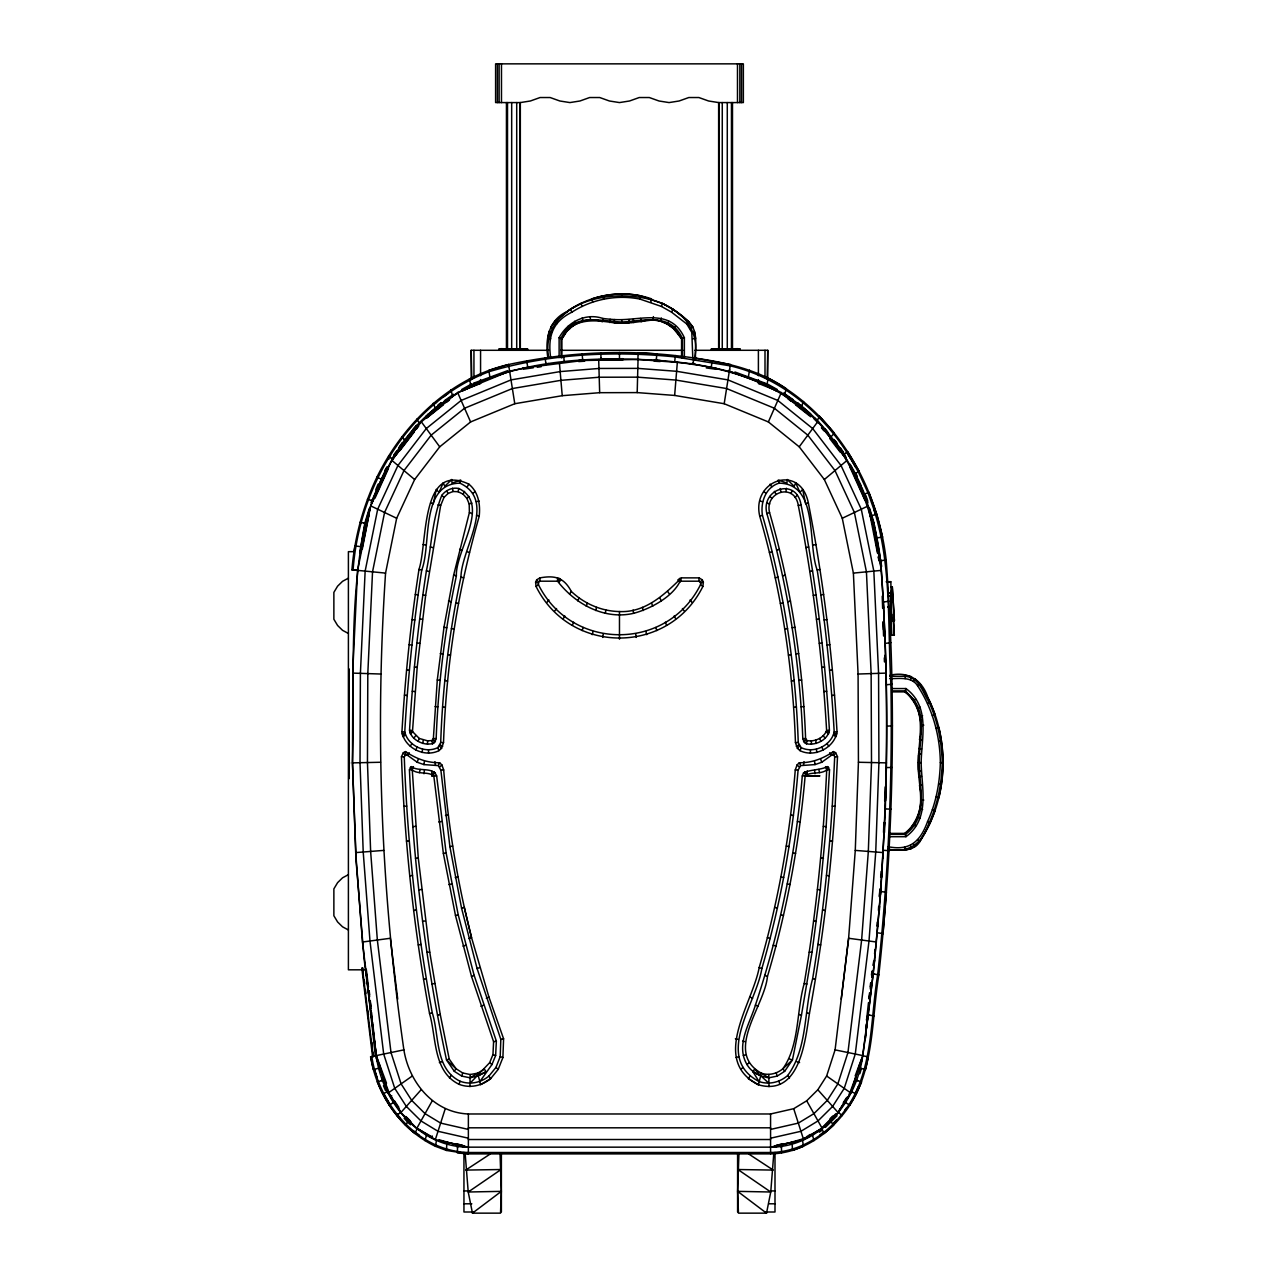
<?xml version="1.0" encoding="UTF-8"?>
<svg xmlns="http://www.w3.org/2000/svg" width="1277" height="1277" viewBox="0 0 1277 1277"><rect width="100%" height="100%" fill="white"/><g stroke="black" fill="none" stroke-linecap="round" stroke-linejoin="round"><path stroke-width="1.5" d="M682.397 357.799L682.413 338.421C670.393 312.083 643.959 321.086 621.739 322.012C599.488 321.07 573.118 312.131 561.002 338.405L561.082 357.799M385.558 573.102C374.879 732.136 381.105 892.128 403.883 1049.87C409.055 1082.353 433.669 1112.682 468.372 1113.975L770.574 1113.975L793.703 1108.691L806.697 1100.806L817.839 1089.76L826.634 1076L835.078 1049.87L848.614 938.276L855.271 850.402L858.431 762.257L858.08 674.033L853.387 573.102L842.277 518.27L824.335 479.529L799.226 446.822L768.371 421.937L724.187 403.724L674.639 395.439L637.191 392.598L599.663 392.693L562.231 395.694L514.775 403.724L470.606 421.937L439.719 446.822L414.626 479.529L396.668 518.27L385.558 573.102L351.925 569.813C354.527 537.697 363.035 506.203 376.938 477.135L381.408 479.258L392.422 459.082C441.14 371.192 546.045 355.82 637.893 359.444L638.053 359.444C708.543 361.694 786.744 375.981 831.024 436.862C859.022 472.33 875.415 516.036 880.523 560.763C885.647 627.997 887.531 695.47 886.493 762.88L885.328 808.948L880.779 891.569L873.245 973.872L862.725 1055.584C856.899 1101.716 819.722 1147.081 770.574 1147.161L468.372 1147.161C419.239 1147.065 382.062 1101.716 376.252 1055.584L364.137 959.25L356.203 862.31L352.468 762.88C354.639 683.163 348.733 601.786 365.302 523.283C370.937 504.016 377.609 484.861 387.825 467.494M681.391 581.195L698.966 581.195L700.722 582.919L700.53 584.643C667.424 651.43 571.537 651.414 538.431 584.643L538.655 581.977L539.979 581.195L557.57 581.195C575.033 603.845 604.133 620.159 633.6 613.327C651.206 608.666 675.836 595.369 681.407 577.874L698.966 577.874L702.27 579.806L703.356 582.152L702.861 586.478C668.829 655.197 570.117 655.197 536.085 586.478L535.606 582.152L536.691 579.806L539.979 577.874C555.064 575.145 563.891 577.539 571.33 591.443C584.259 603.766 601.547 611.252 619.473 611.555C645.332 612.848 664.918 594.204 681.407 577.874M386.532 1083.231L376.252 1055.584L362.46 942.027L355.692 852.605L352.468 762.88L352.915 667.616L357.592 570.372L370.681 505.868L391.784 460.295L421.33 421.809L457.629 392.518L509.619 371.112L527.752 367.505L582.679 360.513L637.893 359.444L638.149 352.835L656.793 353.873L656.282 360.497L656.394 358.965M759.767 516.291C751.115 480.04 800.392 462.928 808.373 503.026C823.058 578.497 832.62 654.957 837.01 731.721C834.711 747.668 814.582 757.979 800.056 750.668L797.407 748.338L795.443 742.56C792.873 666.051 781.013 589.862 759.767 516.291L762.417 515.222C760.374 502.34 765.609 487.271 779.034 483.153C819.164 483.76 807.208 543.938 817.2 570.037C825.485 623.687 831.056 677.736 834.2 731.944C831.135 745.576 813.848 753.925 801.126 747.62L798.237 742.544C795.731 665.668 783.711 589.128 762.417 515.222M912.081 826.299C927.996 806.569 916.455 781.492 918.371 758.809C919.28 735.823 926.863 708.001 905.122 691.879L891.713 691.879M469.936 1086.647L470.144 1074.532L462.689 1072.967L456.017 1068.705L446.503 1059.91C426.007 964.47 413.716 867.322 409.438 769.792L411.306 766.615C418.473 772.154 433.126 766.376 436.654 775.953L446.104 852.765L458.188 914.683L474.134 975.341L496.354 1041.122L495.636 1055.52L491.948 1064.571L479.881 1081.571L480.503 1084.748L490.607 1078.698L498.238 1069.312L502.899 1057.516L503.585 1038.776L488.915 997.034L471.548 937.621C457.437 882.662 448.371 826.474 443.678 769.935L441.874 764.923L439.639 762.752C426.821 762.832 415.919 758.586 405.511 751.578L403.34 752.696L401.457 756.718C404.601 842.852 413.844 928.746 429.535 1013.507C436.526 1037.435 432.791 1071.499 459.097 1084.333C469.904 1088.531 481.748 1085.865 490.607 1078.698L488.947 1076.064L495.939 1067.444L500.201 1056.622L500.839 1039.43L477.103 968.604L461.572 908.218L449.887 846.635L440.884 770.254L438.346 765.609L423.916 764.588L417.212 762.257L407.379 755.202L405.878 754.739L404.266 756.782C407.379 842.66 416.653 928.299 432.264 1012.789C439.527 1035.599 434.707 1068.801 460.039 1081.22C469.936 1085.019 480.854 1082.72 488.947 1076.064M874.522 974.128L873.245 973.872L878.831 974.91C893.836 837.185 896.582 698.088 886.158 559.933C877.81 485.755 835.557 413.317 768.307 378.2L766.918 384.393M427.54 744.108C419.957 743.741 410.699 738.345 409.534 730.3C412.71 676.938 418.233 623.719 426.39 570.883C431.61 545.79 432.169 519.212 441.81 495.332C445.785 490.129 452.218 487.096 458.778 488.5C491.294 504.096 455.41 550.579 456.368 575.879C444.939 629.433 438.234 683.945 436.159 738.665L434.531 742.528L432.52 743.805L427.54 744.108L427.587 740.836L419.287 738.457L412.487 731.529L417.18 667.392L425.64 595.369L440.661 505.5L443.949 497.455L448.004 493.513L452.968 491.517L458.076 491.709L463.056 494.135L466.887 498.381L469.186 503.968L469.393 512.556L453.654 575.065L443.997 627.199L437.293 679.987L433.366 738.505L431.897 740.58L427.587 740.836M457.501 1147.879L457.533 1146.347L457.421 1152.971L468.372 1153.897L770.574 1153.881C798.859 1153.402 824.623 1137.137 842.07 1115.651C875.048 1076.623 870.962 1022.286 878.847 974.91L877.682 974.702C888.249 878.321 892.591 781.285 890.899 684.344C887.419 625.953 892.016 565.551 873.787 509.172M766.886 513.625C760.374 488.564 796.768 477.039 801.046 504.894C815.54 579.295 824.99 654.638 829.412 730.3C827.719 740.053 815.652 745.656 806.441 743.805L804.414 742.528L802.786 738.665C799.977 662.555 788.005 586.813 766.886 513.625L769.552 512.556C764.412 491.613 794.773 482.291 798.301 505.5C812.731 579.774 822.228 654.989 826.618 730.524C823.857 737.914 814.71 742.097 807.064 740.58L805.595 738.505C802.77 662.093 790.734 586.047 769.552 512.556M918.482 770.286L918.482 754.978M890.021 836.706L905.952 836.706C930.39 818.749 921.611 788.148 921.148 762.624C921.611 737.116 930.39 706.516 905.952 688.558L892.016 688.558M889.798 833.386L905.122 833.386C918.658 821.877 924.021 802.547 919.472 785.547L922.233 784.876M810.384 753.159L810.464 749.854M637.191 392.598L638.053 359.444L677.337 362.413C728.832 367.489 780.502 384.361 817.647 421.809C856.021 462.354 874.825 515.716 881.369 570.372C892.24 732.216 885.887 895.033 862.725 1055.584L835.078 1049.87M893.23 614.349L894.315 635.132L891.506 635.228L891.043 606.511M773.798 1153.386L770.749 1192L766.519 1213.15L738.457 1213.15L737.627 1191.361L738.936 1153.738M883.54 832.444L883.892 822.548M884.674 800.791L885.169 786.935M884.498 832.508L884.849 822.611M885.631 800.839L886.126 786.983M892.288 601.914L892.336 600.541M807.192 770.973L807.048 775.602L803.584 772.777C810.831 769.408 820.201 770.175 827.656 766.615L829.523 769.792L826.139 826.65L820.217 889.909L812.06 952.179L801.445 1015.199L792.458 1059.91L784.653 1071.323L777.198 1076.096L768.834 1077.82C760.118 1076.431 751.562 1072.488 746.997 1064.571C735.472 1044.953 749.695 1024.058 755.409 1005.111C780.103 930.933 795.603 853.818 802.291 775.953L803.584 772.777M349.244 669.02L349.26 778.603M832.269 806.09L834.695 756.782L833.945 755.186L831.566 755.202L821.749 762.257L815.029 764.588L800.615 765.609L798.061 770.254C792.586 837.361 780.662 903.94 761.842 968.604C756.303 1003.706 713.364 1057.372 759.081 1081.571C769.073 1085.003 779.896 1082.337 787.749 1075.442C807.846 1048.034 803.84 1010.506 812.651 978.661C822.021 921.499 828.502 863.891 832.269 806.09L835.062 806.362C830.593 875.83 822.053 945.028 809.426 1013.507C805.164 1041.01 799.881 1096.943 758.107 1084.7C710.283 1059.75 752.408 1004.105 759.192 967.535C777.948 903.11 789.824 836.786 795.268 769.935L797.087 764.923L799.322 762.752C812.14 762.848 823.042 758.586 833.434 751.578L835.621 752.696L837.504 756.718L835.062 806.362M440.709 742.544C442.576 686.914 449.312 631.476 460.949 577.044C461.444 548.376 497.328 500.823 459.928 483.153C419.766 483.76 431.754 543.922 421.745 570.037C413.493 623.687 407.89 677.736 404.761 731.944C407.89 745.56 425.065 753.925 437.819 747.62L440.709 742.544L443.518 742.56C445.194 695.901 450.063 649.355 458.555 603.43C463.998 574.059 471.117 545.04 479.194 516.291C480.503 504.559 478.46 491.996 468.851 484.127C420.149 461.125 427.683 543.507 418.984 569.43C410.699 623.224 405.112 677.401 401.952 731.721C404.25 747.668 424.379 757.979 438.905 750.668L441.555 748.338L443.518 742.56M469.984 1083.343L489.666 1062.672L492.954 1054.594L493.592 1041.729L471.516 976.458L455.49 915.545L443.358 853.387L433.861 776.272C428.641 770.446 415.201 776.065 410.236 767.461M889.798 675.294C908.298 671 922.09 679.875 927.948 697.609C938.004 717.754 942.889 740.181 943.128 762.624C942.953 790.495 935.227 818.365 919.743 841.655C912.991 852.605 898.657 849.955 887.882 849.971M828.709 767.461C823.761 776.065 810.32 770.446 805.101 776.272C799.179 844.033 786.855 911.235 767.445 976.458C764.779 1006.196 723.516 1051.865 761.315 1073.191C768.834 1075.761 776.959 1073.813 782.929 1068.705C799.689 1044.921 796.337 1010.969 804.239 983.418C816.179 912.704 823.473 841.256 826.714 769.632L827.656 766.615M446.822 1144.112L446.407 1150.433L468.372 1153.881L468.372 1113.975M684.376 357.656L684.376 337.751C670.505 307.246 639.633 321.165 614.492 319.553L614.269 322.858C595.018 319.904 572.048 317.143 561.912 338.724L561.912 357.879M878.432 910.325L878.688 906.447M879.358 896.725L879.885 888.936M880.683 877.267L881.082 871.441M879.39 910.437L879.645 906.542M880.444 894.874L880.843 889.031M881.625 877.363L882.024 871.521M882.95 857.905L883.221 854.01M879.47 896.262L879.757 892.288M887.882 846.651C909.687 851.136 920.27 841.687 927.549 821.606C936.105 803.121 939.776 782.881 940.335 762.624C940.016 735.44 932.497 708.48 917.54 685.669C911.459 676.299 899.231 678.773 889.798 678.614M936.121 797.024L938.803 797.965C944.214 774.804 944.214 750.461 938.803 727.299L936.121 728.225M677.337 362.413L674.639 395.439M877.411 932.785L883.03 933.631L886.398 892.208L880.779 891.569M920.589 734.435C922.824 718.791 917.253 702.238 905.122 691.879L905.952 688.558L905.122 691.879C929.688 708.128 918.945 738.457 919.248 762.624C919.296 787.255 929.002 816.897 905.377 834.456L905.952 836.706L905.122 833.386L914.428 824.591L913.741 823.729M874.027 966.051L874.633 960.176M614.492 319.553L610.151 319.266L609.799 322.554M865.71 1028.097L866.141 1024.17M868.488 1002.589L866.556 1020.243L866.971 1016.348M868.903 998.662L869.557 992.772M870.196 986.882L870.611 982.955M871.473 975.101L871.904 971.174M876.804 926.017L877.235 922.09M865.567 1038.121L865.998 1034.178M866.636 1028.288L867.067 1024.362M867.498 1020.435L868.344 1012.581M868.775 1008.638L869.414 1002.748M869.845 998.822L870.483 992.931M870.914 989.005L871.553 983.114M872.191 977.208L872.845 971.318M873.484 965.428L873.899 961.501M877.746 926.144L878.177 922.202M674.639 362.189L675.373 355.581C713.859 360.082 753.717 366.276 786.361 388.751L784.589 394.449M353.809 570.005L357.592 570.372L351.925 569.813L353.09 569.925C359.076 486.553 408.64 402.239 488.995 371.703C549.062 353.793 613.056 350.616 675.214 356.937L675.373 355.581C619.76 349.435 563.221 352.755 508.565 364.52C449.696 378.215 403.117 424.076 376.923 477.135M653.409 316.616L652.914 319.92L631.445 322.746L614.269 322.858M833.067 754.739L833.434 751.578M841.24 999.141L848.614 938.276L876.501 942.027M468.372 1147.161L435.345 1139.627L416.797 1128.373L400.866 1112.57L388.288 1092.92L376.268 1055.744L370.522 1056.941L371.815 1056.686C378.918 1104.35 417.739 1151.056 468.372 1152.508L770.574 1152.508C798.508 1152.109 824.144 1136.291 841.351 1114.997C873.947 1075.968 869.797 1021.871 877.682 974.702M354.176 551.425L354.846 545.918L360.417 546.588M869.11 998.726L869.589 994.815M870.291 988.941L871.01 983.067M871.728 977.192L872.43 971.318M873.149 965.444L873.628 961.533M874.569 953.711L875.048 949.785M423.98 773.75L424.379 770.462M785.993 491.517L786.393 488.245M692.788 357.879L691.799 332.387L686.803 324.023L671.606 312.195L661.422 306.448L639.873 299.057L640.352 295.785C614.891 290.502 587.883 296.711 566.765 311.716C548.519 320.112 544.928 339.953 547.881 357.879M693.156 363.003L692.948 364.536L693.842 357.927L730.396 364.52L724.187 403.724M436.399 1140.473L435.521 1146.347L446.407 1150.433M602.728 637.446L603.207 634.19M803.52 764.939L803.999 761.651M435.696 1145.15L435.521 1146.347C400.739 1129.762 376.715 1094.612 370.665 1056.909L373.219 1056.382L362.365 967.966M605.362 613.327L605.857 610.055M711.193 367.553L712.199 360.928M423.916 764.588L424.427 761.347M550.69 357.879C547.737 337.16 551.999 321.916 571.873 312.195C591.81 299.233 616.552 294.476 639.873 299.057M855.446 466.935C829.284 418.617 784.525 378.503 730.189 365.86L730.396 364.52M729.518 370.011L729.343 371.112L729.598 369.596M749.328 371.463L749.551 370.122L748.418 376.619M361.822 549.046L366.196 523.778L368.989 514.519M359.699 552.654L364.791 523.283L369.308 508.342M360.625 552.829L365.685 523.618L370.202 508.741M422.064 752.504L422.623 749.248M610.151 319.266L602.952 318.484L602.361 321.74C590.437 317.095 576.422 321.165 567.914 330.488M806.441 743.805L807.064 740.58M365.398 527.672L366.148 523.793L364.791 523.283L365.685 523.618M362.269 549.222L369.053 514.519M769.025 1086.647L768.834 1077.82L761.315 1073.191L760.629 1075.713L754.579 1069.088L752.919 1071.738L760.725 1075.729L758.442 1084.748L748.338 1078.698L750.014 1076.064M920.206 736.19L919.472 739.718L922.233 740.389M422.639 743.453L423.31 740.261M458.076 491.709L458.778 488.5M768.02 379.461L768.307 378.215M419.431 772.649L420.149 769.44M459.928 483.153L460.678 479.976L452.042 483.105L451.723 479.498L444.747 486.329L443.247 482.77L439.049 492.427L436.271 489.41L433.318 503.776L430.588 503.026M592.257 634.685L593.039 631.476M650.823 302.074L651.621 298.882C632.386 292.13 611.156 292.641 591.858 298.882L592.656 302.074M595.721 610.534L596.551 607.357M426.422 1135.349L424.97 1140.632M558.161 581.338L559.055 578.21M910.485 679.779L911.427 676.666L905.122 675.294L905.122 678.614M470.112 1077.82L484.382 1069.088L486.042 1071.738L478.332 1075.713L470.112 1077.82L461.763 1076.096L462.689 1072.967M859.453 1064.842L852.35 1088.818L849.444 1093.623M459.097 1084.333L460.039 1081.22M859.788 1073.749L861.416 1068.53L860.139 1068.242L865.63 1069.519L868.296 1056.909L862.693 1055.744L850.69 1092.92L838.095 1112.57L822.18 1128.373L803.616 1139.627L770.574 1147.161M435.345 1139.627L445.258 1108.691M582.136 630.583L583.19 627.502M776.624 391.049L766.695 385.51L767.254 383.914L777.262 389.501M776.847 390.507L766.886 384.952L767.254 383.914M417.212 762.257L418.265 759.208M800.056 750.668L801.126 747.62M661.374 317.989L660.209 321.07L652.914 319.92M661.422 306.448L662.508 303.383L640.352 295.785M694.896 350.297L767.748 350.297L767.158 379.285M416.35 1127.767L431.77 1137.631L432.344 1136.067M431.77 1137.631L432.153 1136.61M838.606 1111.357L848.423 1096.72L862.262 1059.511M855.159 1075.936L861.321 1059.415M572.415 625.251L573.565 622.186M415.871 750.126L417.02 747.109M586.207 606.192L587.388 603.175M371.016 502.739L385.782 469.345L386.995 470.287L375.055 496.625M371.894 503.17L378.646 486.17L388.591 466.536M413.429 766.615L412.248 769.632L418.265 857.952L429.742 952.211L440.246 1014.465L449.233 1059.096L456.017 1068.705L454.309 1071.323L461.763 1076.096M913.406 843.81L914.891 846.619L919.743 841.655L930.007 823.186L934.987 810.831L932.402 809.57M375.805 489.602L378.088 484.191M695.598 359.795C694.736 348.717 697.944 336.505 692.357 326.274C684.807 316.073 673.458 309.353 662.508 303.383L672.947 309.273L671.606 312.195M418.01 741.378L419.287 738.457M856.085 1091.771L858.32 1086.679M768.371 421.937L781.332 392.518M845.582 1102.562L849.716 1105.164L856.308 1093.878L861.608 1081.922L856.42 1080.326L857.617 1080.693M793.081 399.669L783.934 393.22L783.487 394.226L810.001 414.738M803.552 401.505L801.302 406.629L801.828 405.447M438.346 765.609L439.639 762.752M432.871 774.564L434.164 771.691M377.992 488.883L381.2 481.812M374.959 498.222L388.479 468.388M783.934 393.22L783.232 394.753L809.698 415.201L810.592 413.86L797.646 402.878L796.864 404.314M417.02 1128.916L414.913 1133.545C398.121 1120.041 385.239 1101.939 377.369 1081.922L378.407 1081.587M890.883 586.782L892.288 586.75L894.395 620.654L891.585 620.734L890.851 581.658L886.158 581.785M790.942 493.513L792.315 490.623M558.496 581.514L559.917 578.673M577.667 600.797L579.151 597.971M797.135 403.819L797.646 402.878M913.406 681.455L914.891 678.646L919.743 683.594L930.007 702.063L934.987 714.434L932.402 715.695M385.015 470.303L386.867 466.903M463.056 494.135L464.589 491.358M432.249 1100.806L416.797 1128.373M563.253 618.722L564.833 615.961M391.847 459.066L397.147 450.701M392.63 459.72L405.799 440.214L416.925 426.901L416.27 426.071L417.26 427.332L396.046 454.963L394.896 453.926L395.647 454.612M467.238 486.808L468.851 484.127M838.781 1111.213L847.497 1096.815M433.095 739.431L434.531 742.528M913.741 701.536L915.529 698.87M816.849 420.819L819.626 416.35L834.36 433.142L831.024 436.862M660.209 321.07L667.121 323.975L668.877 321.293M819.052 417.276L819.626 416.366M602.952 318.484C585.632 312.45 567.355 322.171 559.118 337.751L561.912 338.724L564.673 334.366M410.268 746.151L411.976 743.517M686.803 324.023L688.558 321.421L672.947 309.273M449.472 1078.043L451.212 1075.442M843.315 1102.562L846.555 1097.725M559.118 357.656L559.118 337.751L561.912 338.724L569.35 327.71L567.834 326.401M569.574 594.028L571.33 591.443M833.945 755.186L835.621 752.696M393.651 455.282L395.79 452.138M399.015 447.413L402.223 442.688M406.022 1124.414L405.463 1125.229L408.273 1121.27L407.618 1122.18L410.587 1124.782M399.414 447.493L415.025 427.556M554.713 611.044L556.549 608.522M819.164 418.233L818.892 418.617M844.576 1110.559L846.731 1107.59M582.057 306.448L580.987 303.383L570.532 309.273L554.92 321.421L550.722 327.167L553.101 328.907M817.647 421.809L799.226 446.822M413.956 738.026L415.791 735.552M804.414 742.528L805.851 739.431L803.52 741.251M388.974 459.129L388.192 458.459L390.586 455.33M399.893 450.653L414.003 432.28M416.35 429.216L418.696 426.151M407.379 755.202L409.278 752.744M412.87 429.599L416.51 425.321M546.923 602.361L548.95 600.062M400.866 1112.57L421.123 1089.76M825.405 1127.383L837.089 1115.731M681.567 357.879L681.567 338.724L673.41 328.524L675.645 326.401M435.361 772.777L431.913 775.602L431.754 770.973M700.291 581.977L702.27 579.806M846.092 457.342L844.065 453.926L842.916 454.963L832.812 440.613L833.881 439.464L842.932 452.313M399.717 1117.295L397.051 1114.645L397.77 1113.879M797.407 748.338L799.482 746.135M558.991 581.977L561.114 579.806M425.688 416.573L441.299 402.878L441.826 403.819L426.279 417.435M426.598 417.898L449.68 398.999M795.012 497.455L797.151 495.332M830.034 1118.732L832.716 1116.082M824.176 1126.777L836.419 1114.613L835.765 1113.831L820.935 1128.932L809.618 1135.349M832.572 1123.92L836.579 1119.945M439.767 766.966L441.874 764.923M396.892 1115.667L400.371 1112.411M919.855 706.883L917.588 708.974M917.54 685.669L919.743 683.594M845.342 458.012L843.315 454.612L844.065 453.926M905.377 834.456L905.122 833.386L908.793 830.114M831.359 1122.18L830.704 1121.27L833.514 1125.213L824.064 1133.545L821.957 1128.916M466.887 498.381L469.138 496.434M410.412 733.924L412.694 731.976M824.335 479.529L847.178 460.295M746.997 1064.571L749.28 1062.672M740.724 1069.312L743.022 1067.444M426.757 417.978L443.374 404.809M446.407 402.431L449.424 400.036M439.767 406.182L444.316 402.574M536.085 586.478L538.431 584.643M472.953 493.289L475.283 491.469M860.315 486.17L852.382 469.952L853.18 469.345L861.161 485.643L860.315 486.17L867.083 503.17M844.64 453.83L843.746 454.532L847.657 451.531L859.213 471.389L854.76 473.735L855.798 473.224L857.378 476.64M391.752 1095.794L390.554 1096.72L400.371 1111.357M865.263 500.009L851.951 470.287L853.18 469.345M436.558 402.239L433.637 404.458L435.425 408.464L434.898 407.315M443.869 396.684L448.243 393.364M690.378 328.907L692.757 327.167L688.558 321.421M391.337 1096.129L390.554 1096.72L375.997 1057.659M465.147 1153.386L468.228 1192L472.458 1213.15L501.334 1191.361L500.041 1153.738M438.043 404.953L441.172 402.59M403.021 736.733L405.416 735.009M444.364 400.739L453.511 394.306M441.826 403.819L455.49 394.226M388.288 1092.92L412.295 1076M819.243 1132.188L822.436 1129.985M927.549 703.659L930.007 702.063M489.953 1154.185L465.722 1170.083L501.063 1169.524L468.228 1192L501.334 1191.361L500.52 1213.15L472.458 1213.15M392.438 1103.168L393.396 1102.562L389.246 1105.164L390.092 1104.637M810.193 1134.471L806.825 1136.61L807.192 1137.631L774.245 1147.241M807.192 1137.631L821.079 1128.756M859.868 486.441L861.161 485.643M920.047 717.147L922.648 715.774M796.289 746.343L798.763 744.906M806.378 1137.168L799.913 1140.84L776.448 1145.405M819.866 1135.093L822.931 1132.635M461.715 389.501L471.708 383.914L472.075 384.952L462.13 390.507M462.354 391.049L479.753 382.749M348.398 578.162L342.539 581.322L337.591 586.175L333.872 592.384L333.872 619.265L337.591 625.475L342.539 630.327L348.398 633.472M876.996 537.936L882.535 536.978L876.82 514.392L875.719 514.631L867.993 492.778L858.304 471.883L859.213 471.389M348.398 874.665L342.539 877.81L337.591 882.662L333.872 888.872L333.872 915.753L337.591 921.962L342.539 926.815L348.398 929.975M479.881 1081.571L478.237 1075.729L486.042 1071.738M854.76 473.735L855.798 473.208M404.905 755.393L406.086 754.787M409.933 732.775L412.487 731.529M842.277 518.27L868.296 505.868M480.934 1006.34L483.552 1005.111M486.298 998.247L488.915 997.034M383.611 1093.447L382.653 1093.878L387.394 1091.851M471.516 976.458L474.134 975.341M477.103 968.604L479.769 967.535M461.843 390.922L480.248 383.531M691.799 332.387L694.417 331.254L695.598 338.724L692.788 338.724M402.351 734.961L405.001 733.908M504.271 349.196L506.937 349.196M519.675 349.196L522.357 349.196M732.024 349.196L734.706 349.196M716.605 349.196L719.286 349.196M473.512 383.26L507.639 370.665M472.075 384.952L507.831 371.783M463.008 946.161L465.69 945.188M880.683 566.461L873.245 523.618L874.17 523.283L869.637 508.342M864.082 494.167L868.998 492.427L876.82 514.376M468.882 938.595L471.548 937.621L464.301 907.372L461.572 908.218M877.826 552.925L872.766 523.778L874.17 523.283M867.993 492.778L869.014 492.427M640.543 318.484L641.118 321.74C656.538 315.595 674.256 324.518 681.567 338.724L684.376 337.751L681.567 338.724L674.144 327.71M743.326 1055.52L746.007 1054.594M776.671 550.243L779.369 549.318M769.44 552.494L772.122 551.584M681.567 338.724L682.477 338.405M469.186 503.968L471.867 503.09M736.063 1057.516L738.76 1056.622M455.49 915.545L458.188 914.683M377.353 1081.922L382.557 1080.326L381.344 1080.693M439.352 1062.592L442.065 1061.762M921.02 725.767L923.798 725.176M775.283 577.858L777.996 577.044M782.593 575.879L785.291 575.065M449.233 1059.096L446.503 1059.91L454.309 1071.323M514.775 403.724L508.565 364.52L488.756 370.378L489.889 376.859M774.389 1146.044L782.019 1143.825M700.722 582.919L703.356 582.152M791.421 681.168L794.214 680.37M448.929 884.61L451.659 883.86M378.822 1068.242L373.331 1069.519L370.681 1056.909L376.747 1055.488L375.31 1055.792L365.908 969.355M808.373 503.026L805.627 503.776L802.674 489.41L799.897 492.427L795.715 482.77L794.214 486.329L787.239 479.498L786.919 483.105L778.284 479.976L779.034 483.153M476.385 501.749L479.098 501.015M437.5 1015.199L440.246 1014.465M780.407 603.43L783.136 602.712M787.749 601.754L790.495 601.036M455.25 877.57L457.98 876.836M429.535 1013.507L432.264 1012.789M941.42 740.628L938.659 741.187M813.178 545.151L815.939 544.497M871.505 515.653L875.719 514.631M805.947 547.625L808.708 546.955M735.967 349.196L740.293 349.196L711.018 349.196L738.122 348.685M500.839 348.685L498.668 349.196L527.944 349.196L500.839 348.685L503.01 349.196M523.618 349.196L525.773 348.685M431.961 984.056L434.723 983.418M500.839 1039.43L503.585 1038.776M402.095 733.812L404.841 733.19M770.574 1129.427L798.333 1123.106L813.896 1113.656L827.273 1100.391L837.856 1083.886L847.944 1052.551L861.624 940.048L868.328 851.424L871.505 762.561L871.137 673.602L866.429 571.825L854.393 512.492L834.982 470.559L807.814 435.17L774.405 408.257L726.597 388.543L675.9 380.067L637.606 377.162L599.216 377.226L560.906 380.323L512.364 388.543L464.557 408.257L431.147 435.17L403.995 470.559L384.569 512.492L372.533 571.825L367.808 673.602L367.457 762.561L370.633 851.424L377.353 940.048L391.001 1052.551L401.106 1083.886L411.689 1100.391L425.049 1113.656L440.645 1123.106L468.372 1129.427M770.574 1138.206L800.95 1131.294L817.998 1120.935L832.636 1106.409L844.225 1088.355L855.271 1054.052L868.998 941.021L875.735 851.998L878.927 762.72L878.576 673.346L873.835 571.106L861.273 509.204L841.016 465.482L812.683 428.545L777.837 400.467L727.97 379.907L676.618 371.304L637.83 368.383L598.945 368.462L560.156 371.591L510.992 379.907L461.125 400.467L426.279 428.545L397.945 465.482L377.689 509.204L365.142 571.106L360.401 673.346L360.018 762.72L363.211 851.998L369.979 941.021L383.691 1054.052L394.753 1088.355L406.325 1106.409L420.963 1120.935L438.011 1131.294L468.372 1138.206M443.358 853.387L446.104 852.765M423.533 979.283L426.295 978.661M798.301 505.5L801.046 504.894M449.887 846.635L452.633 846.028M493.592 1041.729L496.354 1041.122M792.187 627.805L794.948 627.199M375.31 1055.792L403.883 1049.87M784.812 629.194L787.558 628.587M817.2 570.037L819.962 569.43M372.852 1056.462L376.268 1055.744L370.665 1056.909L376.268 1055.744M809.81 571.473L812.571 570.883M418.249 944.948L421.011 944.405M813.321 595.369L816.083 594.827M820.872 594.986L823.633 594.443M409.63 731.561L412.391 731.035M422.575 921.387L425.353 920.893M816.482 619.329L819.259 618.834M438.761 821.973L441.539 821.478M470.144 1074.532L477.63 1073.191L478.332 1075.713M788.468 655.101L791.245 654.622M795.906 654.016L798.684 653.521M445.513 815.508L448.291 815.013M413.62 910.469L416.398 909.974M824.16 620.015L826.921 619.553M918.786 776.767L921.579 776.32M881.401 537.17L882.551 536.978M520.33 102.575L530.37 100.995L540.075 97.531L550.148 97.531L559.853 100.995L569.909 102.575L579.934 100.995L589.655 97.531L599.727 97.531L609.432 100.995L619.473 102.575L629.513 100.995L639.234 97.531L649.307 97.531L659.028 100.995L669.068 102.575L679.093 100.995L688.814 97.531L698.886 97.531L708.591 100.995L718.632 102.575L743.358 102.575L743.358 63.85L495.604 63.85L495.604 102.575L520.33 102.575L520.33 349.962M819.307 643.321L822.085 642.906M418.744 889.909L421.538 889.478M881.816 560.603L880.523 560.763L881.816 560.571M827.049 645.108L829.827 644.693M880.523 560.763L886.174 559.933M883.333 602.042L888.984 601.228M409.694 875.846L412.487 875.447M522.884 368.127L526.731 367.584M523.426 369.181L533.307 367.792M537.25 367.249L541.209 366.691M798.875 680.37L801.653 679.987M829.587 670.281L832.381 669.898M362.46 942.027L390.331 938.276L397.722 999.141M890.883 642.682L885.248 643.385M821.781 667.392L824.559 667.025M415.488 858.32L418.265 857.952M823.888 691.575L826.698 691.256M440.884 770.254L443.678 769.935M433.861 776.272L431.913 776.224L436.654 775.953M406.453 841.128L409.231 840.809M831.742 695.47L834.535 695.167M918.53 771.468L921.308 771.18M412.806 826.65L415.6 826.363M881.369 570.372L853.387 573.102M892.064 684.233L886.43 684.743M793.608 707.314L796.417 707.043M801.094 706.819L803.903 706.548M403.899 806.362L406.693 806.09M355.692 852.605L383.675 850.402M826.618 730.524L829.412 730.3M834.2 731.944L837.01 731.721M578.657 360.449L584.595 360.082M600.445 359.108L622.984 358.693M578.72 361.583L584.658 361.215M600.461 360.242L622.984 359.827M892.447 725.831L886.813 726.15M409.438 769.792L412.248 769.632L411.306 766.615M802.786 738.665L805.595 738.505M858.08 674.033L886.126 673.107M891.506 619.521L894.315 619.441L894.395 620.654M887.643 581.913L890.755 581.833M887.946 592.799L891.059 592.72L887.85 592.975M890.755 596.04L887.643 596.12L890.851 596.072L891.506 635.228M805.101 776.272L819.93 775.873L802.291 775.953M349.26 762.96L349.675 762.96M834.695 756.782L837.504 756.718M615.275 322.921L628.22 322.921M352.468 762.88L380.514 762.257M886.43 767.557L892.08 767.477M795.443 742.56L798.237 742.544M809.219 952.211L812.06 952.179M550.69 338.724L547.881 338.724L549.046 331.254L551.696 332.387M471.213 379.588L471.213 350.297L548.823 350.297M560.763 350.297L682.987 350.297M547.881 363.626L548.711 363.626M689.42 363.626L694.784 363.626M473.943 383.483L480.567 383.483L480.567 379.588M765.003 383.483L758.394 383.483L758.394 379.588M354 551.664L348.398 551.664L348.398 969.818L365.222 969.818M889.798 676.251L905.122 676.251M891.809 690.889L905.361 690.873M918.339 762.624L921.148 762.624M940.335 762.624L943.128 762.624M887.882 849.013C910.118 853.595 921.866 843.123 929.193 822.691C937.877 803.871 941.66 783.264 942.234 762.624C941.66 742.001 937.877 721.393 929.193 702.573C923.095 692.772 919.009 677.081 905.122 676.347M468.372 1127.814L770.574 1127.814M468.372 1139.515L770.574 1139.515M463.95 1190.93L469.872 1190.93M771.069 1190.93L774.995 1190.93M463.95 1203.796L471.836 1203.796M769.089 1203.796L774.995 1203.796M473.799 1212.001L463.95 1212.001L463.95 1152.461M765.162 1212.001L774.995 1212.001L774.995 1152.461M889.877 834.36L905.361 834.392L905.122 833.386M426.901 952.179L429.742 952.211M858.431 762.257L886.493 762.88M401.457 756.718L404.266 756.782M885.328 808.948L890.947 809.107M352.819 673.107L380.881 674.033M433.366 738.505L436.159 738.665M654.239 360.082L660.209 360.433M654.191 361.199L660.161 361.551M829.523 769.792L826.714 769.632L825.517 766.615M887.898 850.61L889.047 850.69L883.445 850.29M409.534 730.3L412.343 730.524M401.952 731.721L404.761 731.944M855.271 850.402L883.285 852.605M354.798 570.101L357.592 570.372L354.288 570.053M442.544 707.043L445.338 707.314M435.058 706.548L437.867 706.819M357.592 570.372L353.09 569.925M921.308 754.068L918.53 753.797M823.346 826.363L826.139 826.65M404.426 695.167L407.219 695.47M412.263 691.256L415.057 691.575M795.268 769.935L798.061 770.254M829.715 840.809L832.508 841.128M675.214 356.937L730.189 365.86M414.387 667.025L417.18 667.392M820.68 857.952L823.457 858.32M406.581 669.898L409.374 670.281M712.199 367.616L716.046 368.143M706.277 367.92L715.886 369.261M437.293 679.987L440.07 680.37M826.474 875.447L829.268 875.846M409.119 644.693L411.896 645.108M921.579 748.945L918.786 748.498M416.877 642.906L419.654 643.321M817.424 889.478L820.217 889.909M881.88 933.455L883.014 933.631M923.798 800.088L921.02 799.498M412.04 619.553L414.802 620.015M447.7 654.622L450.478 655.101M440.278 653.521L443.055 654.016M790.671 815.013L793.448 815.508M822.564 909.974L825.341 910.469M359.986 522.293L365.302 523.283L364.073 523.043M419.702 618.834L422.479 619.329M797.423 821.478L800.184 821.973M813.609 920.893L816.37 921.387M938.659 784.062L941.42 784.637M826.57 731.035L829.316 731.561M415.312 594.443L418.09 594.986M869.621 1015.135L868.328 1014.88L873.915 1016.013L872.782 1015.79M422.879 594.827L425.64 595.369M439.033 1140.84L462.513 1145.405M817.95 944.405L820.712 944.948M426.39 570.883L429.152 571.473M418.984 569.43L421.745 570.037M451.388 628.587L454.149 629.194M437.899 504.894L440.661 505.5M443.997 627.199L446.758 627.805M742.591 1041.122L745.353 1041.729M786.313 846.028L789.074 846.635M834.12 733.19L836.85 733.812M792.857 852.765L795.603 853.387M812.651 978.661L815.412 979.283M804.239 983.418L806.984 984.056M735.376 1038.776L738.122 1039.43M713.189 348.685L715.343 349.196M423.022 544.497L425.768 545.151M430.253 546.955L432.999 547.625M806.681 1012.789L809.426 1013.507M455.809 602.712L458.555 603.43M448.466 601.036L451.196 601.754M780.965 876.836L783.711 877.57M798.716 1014.465L801.445 1015.199M759.863 501.015L762.577 501.749M787.302 883.86L790.016 884.61M444.747 680.37L447.541 681.168M535.606 582.152L538.24 582.919M456.943 1143.825L464.557 1146.044M439.096 1139.77L464.716 1147.241M460.949 577.044L463.679 577.858M789.729 1059.096L792.458 1059.91L782.929 1068.705L784.653 1071.323M371.24 500.424L372.373 500.776L367.425 499.275M453.654 575.065L456.368 575.879M796.896 1061.762L799.594 1062.592M774.676 907.372L777.374 908.218M780.758 914.683L783.471 915.545M767.078 503.09L769.776 503.968M500.201 1056.622L502.899 1057.516M466.823 551.584L469.505 552.494M459.592 549.318L462.29 550.243M492.954 1054.594L495.636 1055.52M561.082 338.421L561.912 338.724M767.397 937.621L770.079 938.595M773.255 945.188L775.937 946.161M734.913 371.99L765.45 383.26M731.13 371.783L766.886 384.952M759.208 382.749L766.695 385.51M833.945 733.908L836.611 734.961M469.393 512.556L472.075 513.625M764.62 384.6L768.323 386.085M758.714 383.531L777.118 390.922M476.544 515.222L479.194 516.291M759.192 967.535L761.842 968.604M764.795 975.341L767.445 976.458M852.669 1092.314L851.583 1091.851L856.308 1093.878M750.046 997.034L752.648 998.247M755.409 1005.111L758.011 1006.34M370.681 505.868L396.668 518.27M826.458 731.529L829.012 732.79M922.648 809.49L920.047 808.118M832.875 754.787L834.057 755.393M418.042 1128.932L432.584 1137.168M419.095 1135.093L413.046 1130.544M440.182 744.906L442.672 746.343M930.007 823.186L927.549 821.606M379.093 486.441L377.8 485.643L378.646 486.17M848.87 1104.637L849.716 1105.164M749.008 1154.185L773.239 1170.083L737.914 1169.524L770.749 1192L737.627 1191.361L766.519 1213.15M388.479 456.256L392.422 459.082L391.496 458.427M850.69 1092.92L826.634 1076M833.53 735.009L835.94 736.733M433.079 739.559L435.441 741.251M667.121 323.975L673.41 328.524M763.678 491.469L766.008 493.289M700.53 584.643L702.861 586.478M794.629 402.574L799.194 406.182M788.021 398.839L791.054 401.233M795.587 404.809L810.703 416.781M495.939 1067.444L498.238 1069.312M489.666 1062.672L491.948 1064.571M391.784 460.295L414.626 479.529M826.267 731.976L828.55 733.924M917.588 816.29L919.855 818.381M769.823 496.434L772.074 498.381M760.725 1075.729L768.977 1083.343M842.07 1115.651L838.574 1112.411M919.743 841.655L917.54 839.58M797.087 764.923L799.194 766.966M405.894 1116.513L409.933 1120.52M405.671 1116.673L411.162 1122.116M405.272 1117.327L412.072 1124.079M441.81 495.332L443.949 497.455M814.63 417.93L818.669 422.001M814.024 418.792L818.03 422.847M677.848 579.806L679.971 581.977M439.48 746.135L441.555 748.338M405.08 439.464L406.15 440.613M402.478 437.532L401.792 436.798L405.144 440.373L404.362 439.543M905.377 690.809L914.428 700.674M536.691 579.806L538.655 581.977M569.35 327.71L570.085 328.524M404.17 1118.317L407.618 1122.18M838.095 1112.57L817.839 1089.76M689.995 600.062L692.038 602.361M825.181 429.04L827.672 432.025M822.053 426.901L843.315 454.612M821.702 427.332L832.812 440.613M848.375 455.33L850.785 458.459M830.433 437.548L835.158 443.71M821.446 427.683L823.793 430.748M829.667 438.41L840.234 452.186M829.683 752.744L831.566 755.202M823.17 735.552L824.99 738.026M421.33 421.809L439.719 446.822M835.014 440.469L837.153 443.438M840.362 447.892L843.57 452.345M682.429 608.522L684.233 611.044M832.923 1124.414L833.514 1125.229M574.602 321.293L576.374 323.975M667.632 591.443L669.387 594.028M403.34 752.696L405.017 755.186M556.66 324.023L554.92 321.421M429.264 415.201L428.37 413.86L428.96 414.738M787.749 1075.442L789.489 1078.043M394.577 1100.95L398.887 1107.398M826.985 743.517L828.693 746.151M419.574 423.485L416.797 419.159M752.919 1071.738L759.081 1081.571M914.428 824.591L915.529 826.395M770.111 484.127L771.723 486.808M388.559 1092.011L386.628 1088.818L379.492 1064.747M390.507 1095.219L400.18 1111.213M849.365 464.844L852.382 469.952M850.131 464.205L852.158 467.637M849.939 466.871L851.951 470.287M384.537 1095.059L389.166 1103.041M846.859 452.138L858.304 471.883M674.144 615.961L675.693 618.722M806.697 1100.806L822.18 1128.373M774.373 491.358L775.905 494.135M441.299 402.878L442.097 404.314M659.81 597.971L661.294 600.797M679.061 578.673L680.449 581.514M571.873 312.195L570.532 309.273M446.647 490.623L448.004 493.513M858.575 483.584L860.171 487.112M849.684 466.632L864.8 499.977M804.797 771.691L806.09 774.564M799.322 762.752L800.615 765.609M470.606 421.937L457.629 392.518M819.658 738.457L820.951 741.378M383.467 1085.673L385.574 1090.654M583.286 321.07L582.12 317.989M692.357 326.274L692.693 327.072M861.847 487.351L867.945 502.739M651.573 603.175L652.755 606.192M821.925 747.109L823.09 750.126M665.397 622.186L666.546 625.251M471.213 350.297L471.804 379.285M471.708 383.914L472.282 385.51M437.819 747.62L438.905 750.668M865.854 495.556L867.737 500.967M820.68 759.208L821.749 762.257M655.787 627.502L656.825 630.583M793.703 1108.691L803.616 1139.627M451.18 391.129L450.813 389.98L452.585 395.647M374.448 1069.264L377.274 1078.059M869.414 512.668L872.766 523.778M868.2 506.889L873.245 523.618M778.906 1081.22L779.848 1084.333M776.272 1072.967L777.198 1076.096M910.485 845.486L911.427 848.598L905.122 849.971L905.122 846.651M679.907 578.21L680.801 581.338M813.992 1140.632L812.539 1135.349M642.411 607.357L643.241 610.534M645.923 631.476L646.689 634.685M470.463 383.595L470.798 385.015L469.409 378.87L469.697 380.131M818.812 769.44L819.531 772.649M590.581 319.92L590.07 316.616M780.183 488.5L780.87 491.709M815.636 740.261L816.306 743.453M869.541 512.604L877.459 553.069M878.209 556.932L878.975 560.779M431.897 740.58L432.52 743.805M874.506 525.246L881.641 566.365M878.496 556.82L879.167 560.699M816.338 749.248L816.881 752.504M603.143 295.785L603.606 299.057M633.105 610.055L633.6 613.327M526.762 360.88L527.752 367.505M508.565 364.504L508.773 365.86M814.55 761.347L815.029 764.588M802.563 1140.473L803.456 1146.347L792.554 1150.433L792.139 1144.112M635.754 634.19L636.233 637.446M434.946 761.651L435.441 764.939M545.806 363.003L546.013 364.52L545.119 357.911M814.582 770.462L814.981 773.75M452.569 488.245L452.968 491.517M366.291 969.371L368.43 986.977M368.893 990.904L369.612 996.762M370.33 1002.637L371.032 1008.511M362.78 967.902L363.259 971.829M364.2 979.667L364.679 983.593M365.398 989.483L365.876 993.41M368.015 1011.049L368.494 1014.976M371.83 1042.431L372.309 1046.358M373.028 1052.248L373.491 1056.175L372.533 1056.366L361.806 968.046M633.695 322.554L633.312 319.266M405.511 751.578L405.878 754.739M564.322 362.189L563.604 355.581M369.197 990.808L369.628 994.735M370.266 1000.625L370.905 1006.499M371.543 1012.39L372.198 1018.28M372.613 1022.207L376.252 1055.584M562.231 395.694L559.406 362.684M629.21 322.858L628.986 319.553M582.567 358.981L582.679 360.513L582.168 353.889M892.288 586.75L894.315 619.441M893.23 617.541L894.315 635.132M883.061 621.899L883.461 629.784M884.738 655.388L885.025 661.294M600.797 352.851L601.068 359.475L601.004 357.943M883.189 596.167L883.588 608.107M884.051 622.043L884.53 635.978M885.184 655.899L885.392 661.869M882.231 596.231L882.63 608.171M883.109 622.107L883.572 636.026M884.307 657.926L884.45 661.901M598.69 359.523L599.663 392.693M428.497 749.854L428.577 753.159M890.995 591.251L891.107 597.157M891.266 605.011L891.585 620.734M781.46 1147.879L781.428 1146.347L781.54 1152.971M811.374 740.836L811.406 744.108M606.383 358.741L606.399 359.875M768.818 1074.532L768.834 1077.82M770.574 1113.975L770.574 1153.897M767.748 350.297L767.748 379.588M765.003 350.297L765.003 377.625M758.394 350.297L758.394 375.677M741.554 63.85L741.554 102.575M739.846 63.85L739.846 102.575M737.483 63.85L737.483 102.575M737.595 1154.376L737.595 1212.001M732.487 102.575L732.487 349.962M731.466 102.575L731.466 349.962M727.283 102.575L727.283 349.962M722.271 102.575L722.271 349.962M718.983 102.575L718.983 349.962M718.632 102.575L718.632 349.962M698.966 577.874L698.966 581.195M694.784 357.879C709.485 275.241 534.025 275.209 548.711 357.879M621.739 293.758L621.739 297.078M621.739 319.761L621.739 323.065M619.473 352.452L619.473 359.06M619.473 611.555L619.473 639.202M557.57 577.874L557.57 581.195M539.979 577.874L539.979 581.195M519.978 102.575L519.978 349.962M516.706 102.575L516.706 349.962M511.678 102.575L511.678 349.962M507.512 102.575L507.512 349.962M506.442 102.575L506.442 349.962M501.478 63.85L501.478 102.575M501.382 1154.376L501.382 1212.001M499.115 63.85L499.115 102.575M497.392 63.85L497.392 102.575M480.567 350.297L480.567 375.677M473.943 350.297L473.943 377.625M890.963 607.102L887.85 607.198L890.963 607.102M433.637 404.458L433.174 403.436L433.637 404.458"/></g></svg>
